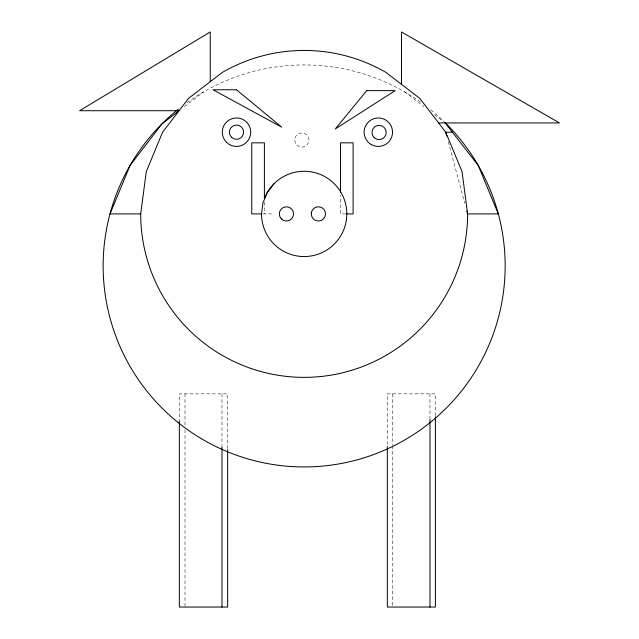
<?xml version="1.0" encoding="UTF-8"?>
<svg xmlns="http://www.w3.org/2000/svg" width="639" height="639" viewBox="0 0 639 639"><rect width="100%" height="100%" fill="white"/><g stroke="black" fill="none" stroke-linecap="round" stroke-linejoin="round"><path stroke-width="0.48" stroke-dasharray="3.19 2.4" d="M184.447 106.593L203.649 91.856M262.853 213.905L272.19 213.905M345.571 213.905L340.483 213.905L340.483 195.151M404.655 91.856L423.865 106.593M434.432 114.708L442.859 121.162M448.282 141.794L464.777 203.33M435.391 415.765L435.391 393.848L387.338 393.848L387.338 445.655M429.975 393.848L429.975 419.751M392.753 393.848L392.753 444.664M392.753 445.655L392.753 606.052M264.402 202.06L264.402 213.905M227.652 448.642L227.652 393.848L179.343 393.848L179.343 419.751M221.981 393.848L221.981 445.655M185.006 393.848L185.006 425.734M185.006 429.72L185.006 606.052M187.003 102.599A201.005 201.005 0 0 1 421.309 102.599M430.83 109.868A201.005 201.005 0 0 1 444.185 121.73M296.839 145.061A7.109 7.109 0 0 0 308.733 141.874A7.109 7.109 0 0 0 300.026 133.168A7.109 7.109 0 0 0 296.839 145.061"/><path stroke-width="0.96" d="M140.7 213.905L146.275 171.603L162.602 132.185L188.577 98.326L222.428 72.351A163.456 163.456 0 0 1 385.884 72.351L419.735 98.326L445.71 132.185L462.037 171.603L467.604 213.905A163.456 163.456 0 0 1 304.156 377.361A163.456 163.456 0 0 1 140.7 213.905L109.996 213.905L130.076 165.429L162.026 123.798L179.072 110.715L79.579 110.715L210.255 31.95L210.255 81.696M274.003 183.76L267.23 192.587L262.972 202.875L261.519 213.905A42.637 42.637 0 0 0 320.762 253.18A42.637 42.637 0 0 0 333.862 183.321A42.637 42.637 0 0 0 264.41 198.457M438.61 122.928L559.421 122.928L401.484 31.95L401.484 84.324M452.724 132.185L445.71 132.185L446.741 136.027M261.607 213.905L251.766 213.905L251.766 142.84L264.402 142.84L264.402 198.114M346.793 213.905L353.111 213.905L353.111 142.84L340.483 142.84L340.483 192.195M445.151 122.928L478.236 165.429L498.316 213.905L467.604 213.905L466.837 211.022M435.391 416.764L435.391 607.05L387.338 607.05L387.338 446.653M429.975 419.751L429.975 607.05M227.652 449.64L227.652 607.05L179.343 607.05L179.343 420.75M221.981 446.653L221.981 607.05M444.888 122.416A201.005 201.005 0 0 1 442.012 412.219A201.005 201.005 0 0 1 152.545 397.913A201.005 201.005 0 0 1 178.257 109.237M311.329 212.947L311.321 214.8A7.109 7.109 0 0 0 325.411 214.872L325.427 213.019A7.109 7.109 0 0 0 311.329 212.947M366.738 90.626L335.315 128.942L395.166 90.626L366.738 90.626M236.502 89.756L213.003 89.756L281.655 127.137L236.502 89.756M371.211 144.494A14.21 14.21 0 0 0 392.53 132.185A14.21 14.21 0 0 0 371.211 119.876A14.21 14.21 0 0 0 371.211 144.494M226.454 142.233A14.21 14.21 0 0 0 250.232 135.859A14.21 14.21 0 0 0 232.82 118.455A14.21 14.21 0 0 0 226.454 142.233M231.478 137.209A7.109 7.109 0 0 0 243.363 134.022A7.109 7.109 0 0 0 234.665 125.316A7.109 7.109 0 0 0 231.478 137.209M374.214 137.633A7.109 7.109 0 0 0 386.028 134.174A7.109 7.109 0 0 0 377.122 125.667A7.109 7.109 0 0 0 374.214 137.633M281.4 218.929A7.109 7.109 0 0 0 293.285 215.75A7.109 7.109 0 0 0 284.579 207.044A7.109 7.109 0 0 0 281.4 218.929"/></g></svg>
